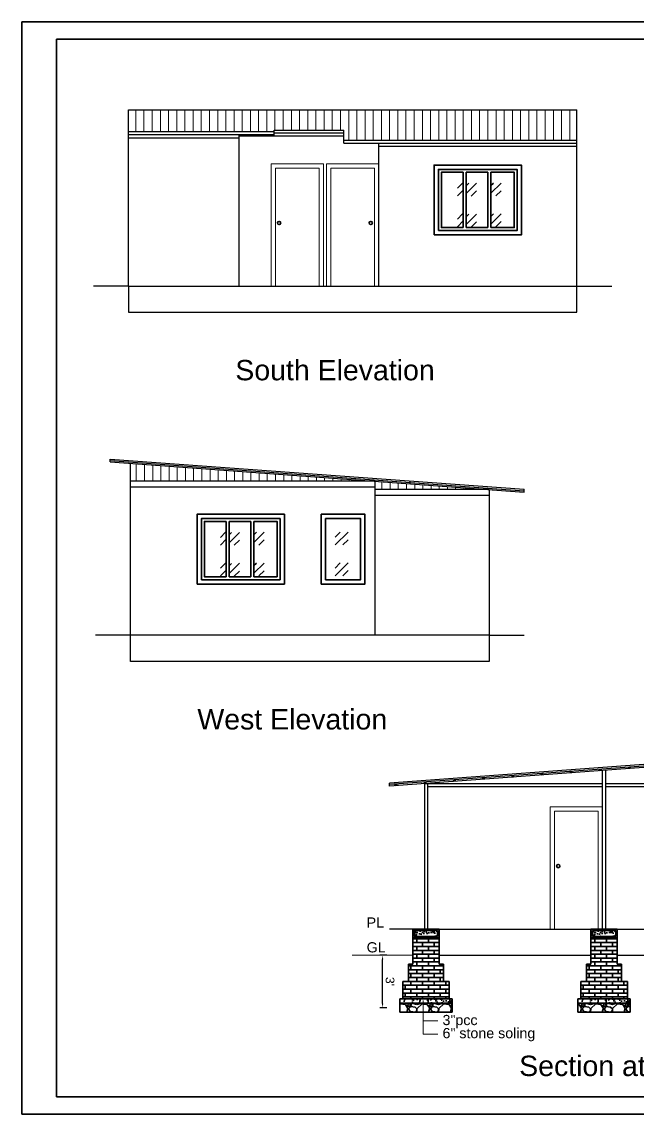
# Model space of a CAD drawing. Header units: inches. Extents: x 376358 to 406049, y -63575 to -53607.
# Drawn here: x 379240 to 379662, y -56516 to -55765 of the extents above; entities that cross this region are included whole.
import ezdxf

# ---------------------------------------------------------------- set-up
doc = ezdxf.new("R2010")
doc.units = ezdxf.units.IN
doc.header["$LTSCALE"] = 2
doc.header["$MEASUREMENT"] = 0
doc.header["$PDMODE"] = 34
doc.layers.get('0').update_dxf_attribs({"linetype": 'CONTINUOUS'})
doc.layers.get('DEFPOINTS').update_dxf_attribs({"color": 141, "linetype": 'CONTINUOUS'})
doc.layers.add('door', color=20, linetype='CONTINUOUS', lineweight=35)
doc.layers.add('steps', color=253, linetype='CONTINUOUS', lineweight=20)
doc.layers.add('Normal Wall', color=7, linetype='CONTINUOUS', lineweight=35, true_color=0xffaf89)
doc.styles.add('Lettring Text', font='arial.ttf')
doc.styles.get("Standard").update_dxf_attribs({"font": 'ARIALN.TTF'})
doc.dimstyles.new('Copy of Standard', dxfattribs={"dimtxt": 6, "dimasz": 2.875, "dimexe": 2, "dimexo": 4, "dimgap": 2, "dimtad": 1, "dimdec": 0, "dimrnd": 1, "dimzin": 0, "dimdsep": 46, "dimlunit": 4, "dimtxsty": 'Lettring Text', "dimcen": 0.1, "dimclrd": 7, "dimclre": 7, "dimclrt": 7, "dimazin": 0, "dimtfac": 0.645, "dimtdec": 0, "dimtmove": 1, "dimatfit": 0, "dimfxl": 3, "dimfxlon": 1, "dimtfillclr": 256, "dimtolj": 1, "dimtzin": 0, "dimlwd": -1, "dimlwe": -1, "dimarcsym": 2})
pattern_1 = [(45, (17026.524, -25231.639), (21.21320344, 0), [12.5, -17.5]), (45, (17031.827, -25231.639), (21.21320344, 0), [5, -25]), (45, (17026.524, -25226.335), (21.21320344, 0), [5, -25])]
pattern_2 = [(90, (592.7456, -4099.5604), (-5.625, 0), [])]
pattern_3 = [(45, (16863.68, -25471.561), (21.21320344, 0), [12.5, -17.5]), (45, (16868.983, -25471.561), (21.21320344, 0), [5, -25]), (45, (16863.68, -25466.258), (21.21320344, 0), [5, -25])]
pattern_4 = [(228.0127875, (18471.7789, -25657.6342), (-120, -135), [2.01804, -199.7863207]), (184.96974073, (18470.4289, -25659.1342), (180, 15), [3.46302, -342.8388714]), (132.51044708, (18466.9789, -25659.4342), (150, -165), [2.44182, -241.74048894]), (267.273689, (18461.1289, -25663.1842), (15, 300), [3.15357, -312.2033706]), (292.83365418, (18460.9789, -25666.3342), (-75, 180), [3.092325, -306.1405969]), (357.273689, (18462.1789, -25669.1842), (-300, 15), [3.15357, -312.2033706]), (37.69424047, (18465.32893, -25669.3342), (-195, -150), [4.170435, -412.87272823]), (72.25532837, (18468.6289, -25666.7842), (105, 330), [3.93732, -389.79482245]), (121.42956562, (18469.8289, -25663.0342), (-120, 195), [3.16425, -313.26109665]), (175.2363583, (18468.1789, -25660.3342), (165, -15), [3.61248, -177.0114387]), (222.3974378, (18464.57893, -25660.0342), (-180, -165), [4.67172, -462.5006251]), (138.81407483, (18475.9789, -25663.3342), (-105, 90), [1.594515, -157.8576722]), (171.4692344, (18474.7789, -25662.2842), (195, -30), [3.033555, -300.32267124]), (225, (18471.779, -25661.834), (-2e-15, -15), [2.121315, -19.09188844]), (203.1985905, (18470.729, -25660.0342), (75, 30), [1.14237, -113.0942266]), (291.8014095, (18469.679, -25660.4842), (-15, 45), [1.615545, -79.1619271]), (30.9637565, (18470.279, -25661.9842), (45, 30), [2.623935, -84.8403434]), (161.5650512, (18472.529, -25660.634), (30, -15), [1.897365, -45.5367999]), (16.38954033, (18460.9789, -25660.4842), (150, 45), [2.658, -263.1426772]), (70.34617594, (18463.5289, -25659.7342), (-60, -165), [2.229915, -220.7611162]), (293.1985905, (18472.529, -25657.6342), (-30, 75), [2.284725, -111.9518716]), (343.61045967, (18473.4289, -25659.7342), (-150, 45), [2.658, -263.1426772]), (339.4439548, (18460.979, -25669.7842), (-75, 30), [2.5632, -125.5968562]), (294.77514057, (18463.3789, -25670.6842), (-75, 165), [2.14767, -212.61964595]), (66.8014095, (18472.679, -25672.6342), (30, 75), [2.284725, -111.9518716]), (17.35402464, (18473.5789, -25670.5342), (-195, -60), [2.514465, -248.9313542]), (69.4439548, (18465.329, -25672.6342), (-30, -75), [1.2816, -126.8784562]), (101.3099325, (18471.779, -25672.6342), (-15, 60), [0.76485, -75.7204427]), (165.9637565, (18471.629, -25671.8842), (45, -15), [3.092325, -58.7542594]), (186.00900596, (18468.6289, -25671.1342), (150, 15), [2.86575, -283.7088476]), (303.6900675, (18470.279, -25663.3342), (-15, 30), [2.16333, -51.91993913]), (353.15722659, (18471.4789, -25665.1342), (255, -30), [3.77691, -373.91343936]), (60.9453959, (18475.229, -25665.5842), (-60, -105), [1.54434, -152.8901121]), (90, (18475.979, -25664.234), (-15, 15), [0.9, -14.1]), (120.25643716, (18468.3289, -25670.6842), (60, -105), [2.08386, -206.30279984]), (48.0127875, (18467.2789, -25668.8842), (120, 135), [4.03608, -197.7682807]), (0, (18469.979, -25665.884), (15, 15), [3.9, -11.1]), (325.30484647, (18473.8789, -25665.8842), (150, -105), [2.37171, -234.7991145]), (254.0546041, (18475.829, -25667.2342), (-15, -60), [2.18403, -107.01761834]), (207.64597536, (18475.2289, -25669.3342), (-285, -150), [3.555975, -352.04211273]), (175.42607874, (18472.0789, -25670.9842), (-195, 15), [3.761985, -372.4361011])]
pattern_5 = [(50, (315189.146, 60123.7205), (5.73808146, -0.50201708), [0.6, -6.6]), (355, (315189.146, 60123.7205), (-1.11001067, 6.01753707), [0.48, -5.28]), (100.4514, (315189.624, 60123.6787), (4.62807505, 5.51551634), [0.50992152, -5.6091369]), (46.1842, (315189.146, 60125.3205), (8.5379284, -1.3241521), [0.9, -9.9]), (96.6356, (315189.8576, 60125.21), (7.47730164, 7.79294297), [0.7648823, -8.413704]), (351.1842, (315189.146, 60125.3205), (7.47729556, 7.7929488), [0.72, -7.92]), (21, (315189.946, 60124.9205), (4.77525642, -3.22095113), [0.6, -6.6]), (326, (315189.946, 60124.9205), (1.94652266, 5.80120036), [0.48, -5.28]), (71.4514, (315190.344, 60124.652), (6.72178103, 2.58024397), [0.50992152, -5.6091369]), (37.5, (315189.146, 60123.7205), (0.097278843, 2.66315083), [0, -5.216, 0, -5.36, 0, -5.3]), (7.5, (315189.146, 60123.7205), (2.1045563, 3.155293695), [0, -3.056, 0, -5.096, 0, -2.02]), (327.5, (315187.362, 60123.7205), (4.27057949, -0.180438974), [0, -2, 0, -6.24, 0, -8.28]), (317.5, (315186.562, 60123.7205), (4.66548935, 0.80083986), [0, -2.6, 0, -4.144, 0, -5.88])]

# ---------------------------------------------------------------- blocks, each defined once
blk = doc.blocks.new('*D293')
at = {"color": 7, "transparency": 16777216}
for p, q in [((379490.58, -56406.51), (379485.58, -56406.51)), ((379487.58, -56439.63), (379487.58, -56409.38)), ((379490.58, -56442.5), (379485.58, -56442.5))]:
    blk.add_line(p, q, dxfattribs=at)
at = {"color": 7, "linetype": 'ByBlock', "transparency": 16777216}
for points in [[(379488.06, -56409.38), (379487.1, -56409.38), (379487.58, -56406.51)], [(379488.06, -56439.63), (379487.1, -56439.63), (379487.58, -56442.5)]]:
    blk.add_solid(points, dxfattribs=at)
at = {"layer": 'DEFPOINTS', "color": 0, "linetype": 'ByBlock', "transparency": 16777216}
for p in [(379487.58, -56406.51), (379499.39, -56406.51), (379499.39, -56442.5)]:
    blk.add_point(p, dxfattribs=at)
at = {"color": 7, "linetype": 'ByBlock', "lineweight": 5, "transparency": 16777216, "insert": (379492.64, -56424.5), "char_height": 6, "attachment_point": 5, "rotation": 270.00118, "style": 'Lettring Text'}
blk.add_mtext("\\A1;3'", dxfattribs=at)

msp = doc.modelspace()

# ---------------------------------------------------------------- hatches: boundary and pattern name
at = {"layer": 'door', "ltscale": 0.5}
h = msp.add_hatch(dxfattribs=at)
h.set_pattern_fill('GOST_GLASS', color=256, scale=2.5)
h.set_pattern_definition(pattern_1)
h.paths.add_polyline_path([(379542.98, -55868.51), (379527.98, -55868.51), (379527.98, -55906.51), (379542.98, -55906.51)])
h = msp.add_hatch(dxfattribs=at)
h.set_pattern_fill('GOST_GLASS', color=256, scale=2.5)
h.set_pattern_definition([(45, (17009.524, -25231.823), (21.21320344, 0), [12.5, -17.5]), (45, (17014.827, -25231.823), (21.21320344, 0), [5, -25]), (45, (17009.524, -25226.52), (21.21320344, 0), [5, -25])])
h.paths.add_polyline_path([(379559.98, -55868.69), (379544.98, -55868.69), (379544.98, -55906.69), (379559.98, -55906.69)])
h = msp.add_hatch(dxfattribs=at)
h.set_pattern_fill('GOST_GLASS', color=256, scale=2.5)
h.set_pattern_definition(pattern_1)
h.paths.add_polyline_path([(379577.98, -55868.51), (379561.98, -55868.51), (379561.98, -55906.51), (379577.98, -55906.51)])
h = msp.add_hatch(dxfattribs=at)
h.set_pattern_fill('GOST_GLASS', color=256, scale=2.5)
h.set_pattern_definition(pattern_3)
h.paths.add_polyline_path([(379380.14, -56108.43), (379365.14, -56108.43), (379365.14, -56146.43), (379380.14, -56146.43)])
h = msp.add_hatch(dxfattribs=at)
h.set_pattern_fill('GOST_GLASS', color=256, scale=2.5)
h.set_pattern_definition([(45, (16846.68, -25471.746), (21.21320344, 0), [12.5, -17.5]), (45, (16851.983, -25471.746), (21.21320344, 0), [5, -25]), (45, (16846.68, -25466.443), (21.21320344, 0), [5, -25])])
h.paths.add_polyline_path([(379397.14, -56108.61), (379382.14, -56108.61), (379382.14, -56146.61), (379397.14, -56146.61)])
h = msp.add_hatch(dxfattribs=at)
h.set_pattern_fill('GOST_GLASS', color=256, scale=2.5)
h.set_pattern_definition(pattern_3)
h.paths.add_polyline_path([(379415.14, -56108.43), (379399.14, -56108.43), (379399.14, -56146.43), (379415.14, -56146.43)])
h = msp.add_hatch(dxfattribs=at)
h.set_pattern_fill('GOST_GLASS', color=256, scale=2.5)
h.set_pattern_definition([(45, (17600.138, -5191.61), (21.21320344, 0), [12.5, -17.5]), (45, (17605.441, -5191.61), (21.21320344, 0), [5, -25]), (45, (17600.138, -5186.306), (21.21320344, 0), [5, -25])])
h.paths.add_polyline_path([(379448.44, -56106.43), (379448.44, -56148.43), (379472.44, -56148.43), (379472.44, -56106.43)])
at = {"layer": 'door', "ltscale": 0.5, "transparency": 33554648}
h = msp.add_hatch(dxfattribs=at)
h.set_pattern_fill('AR-BRSTD', color=256)
h.set_pattern_definition([(0, (224115.072, -29501.0738), (0, 2.667), []), (90, (224115.072, -29501.074), (-4, 2.667), [2.667, -2.667])])
h.paths.add_polyline_path([(379526.39, -56394.5), (379508.39, -56394.5), (379508.39, -56412.5), (379526.39, -56412.5)])
h.paths.add_polyline_path([(379529.39, -56412.5), (379505.39, -56412.5), (379505.39, -56424.5), (379526.39, -56424.5), (379529.39, -56424.5)])
h.paths.add_polyline_path([(379533.39, -56424.5), (379526.39, -56424.5), (379505.39, -56424.5), (379501.39, -56424.5), (379501.39, -56436.5), (379533.39, -56436.5)])
at = {"layer": 'door', "ltscale": 0.5}
h = msp.add_hatch(dxfattribs=at)
h.set_pattern_fill('AR-CONC', color=256, scale=0.8, style=0)
h.set_pattern_definition(pattern_5)
h.paths.add_polyline_path([(379526.39, -56388.5), (379508.39, -56388.5), (379508.39, -56394.5), (379526.39, -56394.5), (379526.39, -56389.45)])
h.paths.add_polyline_path([(379525.39, -56389.45), (379525.39, -56393.5), (379509.39, -56393.5), (379509.39, -56389.45), (379509.69, -56389.45, -0.049683), (379509.76, -56389.45)], flags=16)
h.paths.add_polyline_path([(379525.39, -56389.79, -1), (379524.72, -56389.79, -1)], flags=0)
h.paths.add_polyline_path([(379525.39, -56393.17, -1), (379524.72, -56393.17, -1)], flags=16)
h.paths.add_polyline_path([(379510.06, -56393.17, -1), (379509.39, -56393.17, -1)], flags=16)
h = msp.add_hatch(dxfattribs=at)
h.set_pattern_fill('AR-CONC', color=256, scale=0.8, style=0)
h.set_pattern_definition(pattern_5)
h.paths.add_polyline_path([(379525.39, -56389.45), (379509.39, -56389.45), (379509.39, -56393.5), (379525.39, -56393.5)])
h = msp.add_hatch(color=256, dxfattribs=at)
h.paths.add_polyline_path([(379510.06, -56389.78, 0.385424), (379509.76, -56389.45), (379509.69, -56389.45, 0.385424), (379509.39, -56389.78, 1)])
h.paths.add_polyline_path([(379509.39, -56393.17, 1), (379510.06, -56393.17, 1)])
h.paths.add_polyline_path([(379524.72, -56389.79, 1), (379525.39, -56389.79, 1)])
h.paths.add_polyline_path([(379524.72, -56393.17, 1), (379525.39, -56393.17, 1)])
at = {"layer": 'door', "ltscale": 0.5, "transparency": 33554648}
h = msp.add_hatch(dxfattribs=at)
h.set_pattern_fill('AR-BRSTD', color=256)
h.set_pattern_definition([(0, (224237.4134, -29501.0738), (0, 2.667), []), (90, (224237.4134, -29501.074), (-4, 2.667), [2.667, -2.667])])
h.paths.add_polyline_path([(379648.73, -56394.5), (379630.73, -56394.5), (379630.73, -56412.5), (379648.73, -56412.5)])
h.paths.add_polyline_path([(379651.73, -56412.5), (379627.73, -56412.5), (379627.73, -56424.5), (379648.73, -56424.5), (379651.73, -56424.5)])
h.paths.add_polyline_path([(379655.73, -56424.5), (379648.73, -56424.5), (379627.73, -56424.5), (379623.73, -56424.5), (379623.73, -56436.5), (379655.73, -56436.5)])
at = {"layer": 'door', "ltscale": 0.5}
h = msp.add_hatch(dxfattribs=at)
h.set_pattern_fill('AR-CONC', color=256, scale=0.8, style=0)
h.set_pattern_definition([(50, (315311.4874, 60123.7205), (5.73808146, -0.50201708), [0.6, -6.6]), (355, (315311.4874, 60123.7205), (-1.11001067, 6.01753707), [0.48, -5.28]), (100.4514, (315311.9656, 60123.6787), (4.62807505, 5.51551634), [0.50992152, -5.6091369]), (46.1842, (315311.4874, 60125.3205), (8.5379284, -1.3241521), [0.9, -9.9]), (96.6356, (315312.199, 60125.21), (7.47730164, 7.79294297), [0.7648823, -8.413704]), (351.1842, (315311.487, 60125.3205), (7.47729556, 7.7929488), [0.72, -7.92]), (21, (315312.2874, 60124.9205), (4.77525642, -3.22095113), [0.6, -6.6]), (326, (315312.2874, 60124.9205), (1.94652266, 5.80120036), [0.48, -5.28]), (71.4514, (315312.6854, 60124.652), (6.72178103, 2.58024397), [0.50992152, -5.6091369]), (37.5, (315311.4874, 60123.7205), (0.097278843, 2.66315083), [0, -5.216, 0, -5.36, 0, -5.3]), (7.5, (315311.4874, 60123.7205), (2.1045563, 3.155293695), [0, -3.056, 0, -5.096, 0, -2.02]), (327.5, (315309.7034, 60123.7205), (4.27057949, -0.180438974), [0, -2, 0, -6.24, 0, -8.28]), (317.5, (315308.9034, 60123.7205), (4.66548935, 0.80083986), [0, -2.6, 0, -4.144, 0, -5.88])])
h.paths.add_polyline_path([(379647.73, -56389.45), (379631.73, -56389.45), (379631.73, -56393.5), (379647.73, -56393.5)])
h = msp.add_hatch(color=256, dxfattribs=at)
h.paths.add_polyline_path([(379632.4, -56389.78, 0.385424), (379632.1, -56389.45), (379632.04, -56389.45, 0.385424), (379631.73, -56389.78, 1)])
h.paths.add_polyline_path([(379631.73, -56393.17, 1), (379632.4, -56393.17, 1)])
h.paths.add_polyline_path([(379647.06, -56389.79, 1), (379647.73, -56389.79, 1)])
h.paths.add_polyline_path([(379647.07, -56393.17, 1), (379647.73, -56393.17, 1)])
h = msp.add_hatch(dxfattribs=at)
h.set_pattern_fill('AR-CONC', color=256, style=0)
h.set_pattern_definition([(50, (374749.6535, 12006.379), (7.17260183, -0.62752135), [0.75, -8.25]), (355, (374749.6535, 12006.379), (-1.3875133, 7.5219213), [0.6, -6.6]), (100.4514, (374750.251, 12006.327), (5.7850938, 6.8943954), [0.6374019, -7.0114211]), (46.1842, (374749.6535, 12008.379), (10.6724105, -1.6551901), [1.125, -12.375]), (96.6356, (374750.543, 12008.241), (9.346627, 9.7411787), [0.9561029, -10.51713]), (351.1842, (374749.654, 12008.379), (9.3466195, 9.741186), [0.9, -9.9]), (21, (374750.6535, 12007.879), (5.9690705, -4.0261889), [0.75, -8.25]), (326, (374750.6535, 12007.879), (2.4331533, 7.25150045), [0.6, -6.6]), (71.4514, (374751.151, 12007.544), (8.4022263, 3.225305), [0.6374019, -7.0114211]), (37.5, (374749.6535, 12006.3792), (0.12159855, 3.32893854), [0, -6.52, 0, -6.7, 0, -6.625]), (7.5, (374749.6535, 12006.3792), (2.63069537, 3.94411712), [0, -3.82, 0, -6.37, 0, -2.525]), (327.5, (374747.4235, 12006.3792), (5.33822436, -0.22554872), [0, -2.5, 0, -7.8, 0, -10.35]), (317.5, (374746.4235, 12006.379), (5.8318617, 1.00104982), [0, -3.25, 0, -5.18, 0, -7.35])])
h.paths.add_polyline_path([(379535.39, -56436.5), (379499.39, -56436.5), (379499.39, -56439.5), (379535.39, -56439.5)])
at = {"layer": 'door', "ltscale": 0.5, "transparency": 33554648}
h = msp.add_hatch(dxfattribs=at)
h.set_pattern_fill('GRAVEL', color=256, scale=15)
h.set_pattern_definition(pattern_4)
h.paths.add_polyline_path([(379515.54, -56439.5), (379499.39, -56439.5), (379499.39, -56445.5), (379515.54, -56445.5)])
h = msp.add_hatch(dxfattribs=at)
h.set_pattern_fill('GRAVEL', color=256, scale=15)
h.set_pattern_definition(pattern_4)
h.paths.add_polyline_path([(379535.39, -56445.5), (379535.39, -56439.5), (379515.54, -56439.5), (379515.54, -56445.5)])
at = {"layer": 'door', "ltscale": 0.5}
h = msp.add_hatch(dxfattribs=at)
h.set_pattern_fill('AR-CONC', color=256, style=0)
h.set_pattern_definition([(50, (374871.995, 12006.379), (7.17260183, -0.62752135), [0.75, -8.25]), (355, (374871.995, 12006.379), (-1.3875133, 7.5219213), [0.6, -6.6]), (100.4514, (374872.5926, 12006.327), (5.7850938, 6.8943954), [0.6374019, -7.0114211]), (46.1842, (374871.995, 12008.379), (10.6724105, -1.6551901), [1.125, -12.375]), (96.6356, (374872.884, 12008.241), (9.346627, 9.7411787), [0.9561029, -10.51713]), (351.1842, (374871.995, 12008.379), (9.3466195, 9.741186), [0.9, -9.9]), (21, (374872.995, 12007.879), (5.9690705, -4.0261889), [0.75, -8.25]), (326, (374872.995, 12007.879), (2.4331533, 7.25150045), [0.6, -6.6]), (71.4514, (374873.492, 12007.544), (8.4022263, 3.225305), [0.6374019, -7.0114211]), (37.5, (374871.9949, 12006.3792), (0.12159855, 3.32893854), [0, -6.52, 0, -6.7, 0, -6.625]), (7.5, (374871.995, 12006.3792), (2.63069537, 3.94411712), [0, -3.82, 0, -6.37, 0, -2.525]), (327.5, (374869.765, 12006.3792), (5.33822436, -0.22554872), [0, -2.5, 0, -7.8, 0, -10.35]), (317.5, (374868.765, 12006.379), (5.8318617, 1.00104982), [0, -3.25, 0, -5.18, 0, -7.35])])
h.paths.add_polyline_path([(379657.73, -56436.5), (379621.73, -56436.5), (379621.73, -56439.5), (379657.73, -56439.5)])
at = {"layer": 'door', "ltscale": 0.5, "transparency": 33554648}
h = msp.add_hatch(dxfattribs=at)
h.set_pattern_fill('GRAVEL', color=256, scale=15)
h.set_pattern_definition([(228.0127875, (18441.1203, -25657.6342), (-120, -135), [2.01804, -199.7863207]), (184.96974073, (18439.7703, -25659.1342), (180, 15), [3.46302, -342.8388714]), (132.51044708, (18436.3203, -25659.4342), (150, -165), [2.44182, -241.74048894]), (267.273689, (18430.4703, -25663.1842), (15, 300), [3.15357, -312.2033706]), (292.83365418, (18430.3203, -25666.3342), (-75, 180), [3.092325, -306.1405969]), (357.273689, (18431.5203, -25669.1842), (-300, 15), [3.15357, -312.2033706]), (37.69424047, (18434.6703, -25669.3342), (-195, -150), [4.170435, -412.87272823]), (72.25532837, (18437.9703, -25666.7842), (105, 330), [3.93732, -389.79482245]), (121.42956562, (18439.1703, -25663.0342), (-120, 195), [3.16425, -313.26109665]), (175.2363583, (18437.5203, -25660.3342), (165, -15), [3.61248, -177.0114387]), (222.3974378, (18433.9203, -25660.0342), (-180, -165), [4.67172, -462.5006251]), (138.81407483, (18445.3203, -25663.3342), (-105, 90), [1.594515, -157.8576722]), (171.4692344, (18444.1203, -25662.2842), (195, -30), [3.033555, -300.32267124]), (225, (18441.12, -25661.834), (-2e-15, -15), [2.121315, -19.09188844]), (203.1985905, (18440.0703, -25660.0342), (75, 30), [1.14237, -113.0942266]), (291.8014095, (18439.0203, -25660.4842), (-15, 45), [1.615545, -79.1619271]), (30.9637565, (18439.6203, -25661.9842), (45, 30), [2.623935, -84.8403434]), (161.5650512, (18441.8703, -25660.634), (30, -15), [1.897365, -45.5367999]), (16.38954033, (18430.3203, -25660.4842), (150, 45), [2.658, -263.1426772]), (70.34617594, (18432.8703, -25659.7342), (-60, -165), [2.229915, -220.7611162]), (293.1985905, (18441.8703, -25657.6342), (-30, 75), [2.284725, -111.9518716]), (343.61045967, (18442.7703, -25659.7342), (-150, 45), [2.658, -263.1426772]), (339.4439548, (18430.3203, -25669.7842), (-75, 30), [2.5632, -125.5968562]), (294.77514057, (18432.7203, -25670.6842), (-75, 165), [2.14767, -212.61964595]), (66.8014095, (18442.0203, -25672.6342), (30, 75), [2.284725, -111.9518716]), (17.35402464, (18442.9203, -25670.5342), (-195, -60), [2.514465, -248.9313542]), (69.4439548, (18434.6703, -25672.6342), (-30, -75), [1.2816, -126.8784562]), (101.3099325, (18441.1203, -25672.6342), (-15, 60), [0.76485, -75.7204427]), (165.9637565, (18440.9703, -25671.8842), (45, -15), [3.092325, -58.7542594]), (186.00900596, (18437.9703, -25671.1342), (150, 15), [2.86575, -283.7088476]), (303.6900675, (18439.6203, -25663.3342), (-15, 30), [2.16333, -51.91993913]), (353.15722659, (18440.8203, -25665.1342), (255, -30), [3.77691, -373.91343936]), (60.9453959, (18444.5703, -25665.5842), (-60, -105), [1.54434, -152.8901121]), (90, (18445.32, -25664.234), (-15, 15), [0.9, -14.1]), (120.25643716, (18437.6703, -25670.6842), (60, -105), [2.08386, -206.30279984]), (48.0127875, (18436.6203, -25668.8842), (120, 135), [4.03608, -197.7682807]), (0, (18439.32, -25665.884), (15, 15), [3.9, -11.1]), (325.30484647, (18443.2203, -25665.8842), (150, -105), [2.37171, -234.7991145]), (254.0546041, (18445.1703, -25667.2342), (-15, -60), [2.18403, -107.01761834]), (207.64597536, (18444.5703, -25669.3342), (-285, -150), [3.555975, -352.04211273]), (175.42607874, (18441.4203, -25670.9842), (-195, 15), [3.761985, -372.4361011])])
h.paths.add_polyline_path([(379657.73, -56439.5), (379621.73, -56439.5), (379621.73, -56445.5), (379657.73, -56445.5)])
at = {"layer": 'steps', "ltscale": 0.3}
h = msp.add_hatch(dxfattribs=at)
h.set_pattern_fill('ANSI31', scale=45, angle=45)
h.set_pattern_definition([(90, (1931.139, -3859.638), (-5.625, 0), [])])
h.paths.add_polyline_path([(379620.98, -55846.39), (379620.98, -55825.61), (379312.98, -55825.61), (379312.98, -55840.67), (379412.98, -55840.67), (379412.98, -55839.46), (379460.98, -55839.46), (379460.98, -55846.39)])
h = msp.add_hatch(dxfattribs=at)
h.set_pattern_fill('ANSI31', scale=45, angle=45)
h.set_pattern_definition(pattern_2)
h.paths.add_polyline_path([(379482.44, -56080.84), (379314.44, -56068.56), (379314.44, -56080.84)])
h = msp.add_hatch(dxfattribs=at)
h.set_pattern_fill('ANSI31', scale=45, angle=45)
h.set_pattern_definition(pattern_2)
h.paths.add_polyline_path([(379482.44, -56080.84), (379482.44, -56086.56), (379560.78, -56086.56)])

# ---------------------------------------------------------------- linework, layer by layer
at = {"ltscale": 0.5}
for p, q in [((379312.98, -55825.61), (379620.98, -55825.61)), ((379312.98, -55946.64), (379312.98, -55825.61)), ((379620.98, -55946.64), (379620.98, -55825.61)), ((379412.98, -55840.67), (379312.98, -55840.67)), ((379412.98, -55842.67), (379312.98, -55842.67)), ((379312.98, -55844.92), (379388.98, -55844.92)), ((379388.98, -55946.64), (379388.98, -55842.67)), ((379388.98, -55843.46), (379460.98, -55843.46)), ((379412.98, -55839.46), (379460.98, -55839.46)), ((379412.98, -55843.46), (379412.98, -55839.46)), ((379412.98, -55841.46), (379460.98, -55841.46)), ((379460.98, -55848.4), (379460.98, -55839.46)), ((379460.98, -55846.39), (379620.98, -55846.39)), ((379460.98, -55848.4), (379620.98, -55848.4)), ((379484.98, -55946.64), (379484.98, -55848.4)), ((379484.98, -55850.64), (379620.98, -55850.64)), ((379312.98, -55946.64), (379288.98, -55946.64)), ((379312.98, -55946.64), (379620.98, -55946.64)), ((379312.98, -55946.64), (379312.98, -55964.64)), ((379620.98, -55964.64), (379620.98, -55946.64)), ((379620.98, -55946.64), (379644.98, -55946.64)), ((379312.98, -55964.64), (379620.98, -55964.64)), ((379300.44, -56065.54), (379584.78, -56086.31)), ((379300.44, -56067.54), (379300.44, -56065.54)), ((379300.44, -56066.54), (379584.78, -56087.32)), ((379300.44, -56067.54), (379584.78, -56088.32)), ((379314.44, -56186.56), (379314.44, -56068.56)), ((379482.44, -56080.84), (379314.44, -56080.84)), ((379482.44, -56084.84), (379314.44, -56084.84)), ((379482.44, -56186.56), (379482.44, -56080.84)), ((379560.78, -56086.56), (379482.44, -56086.56)), ((379506.44, -56082.59), (379506.44, -56080.59)), ((379560.78, -56086.56), (379560.78, -56186.56)), ((379584.78, -56088.32), (379584.78, -56086.31)), ((379560.78, -56090.56), (379482.44, -56090.56)), ((379314.44, -56186.56), (379290.44, -56186.56)), ((379560.78, -56186.56), (379314.44, -56186.56)), ((379314.44, -56204.56), (379314.44, -56186.56)), ((379560.78, -56186.56), (379584.78, -56186.56)), ((379560.78, -56186.56), (379560.78, -56204.56)), ((379560.78, -56204.56), (379314.44, -56204.56)), ((379776.73, -56267.47), (379492.39, -56288.25)), ((379776.73, -56268.48), (379492.39, -56289.25)), ((379776.73, -56269.48), (379492.39, -56290.26)), ((379638.73, -56388.5), (379638.73, -56279.56)), ((379640.73, -56279.42), (379640.73, -56388.5)), ((379492.39, -56290.26), (379492.39, -56288.25)), ((379516.39, -56288.5), (379638.73, -56288.5)), ((379516.39, -56288.5), (379516.39, -56388.5)), ((379518.39, -56288.36), (379518.39, -56388.5)), ((379640.73, -56288.5), (379760.73, -56288.5)), ((379518.39, -56290.5), (379638.73, -56290.5)), ((379640.73, -56290.5), (379760.73, -56290.5)), ((379516.39, -56388.5), (379492.39, -56388.5)), ((379516.39, -56388.5), (379762.73, -56388.5)), ((379516.39, -56388.5), (379518.39, -56388.5)), ((379638.73, -56388.5), (379640.73, -56388.5)), ((379526.39, -56406.51), (379630.73, -56406.51)), ((379648.73, -56406.51), (379752.73, -56406.51))]:
    msp.add_line(p, q, dxfattribs=at)
at = {"color": 7, "linetype": 'ByBlock', "lineweight": 5, "ltscale": 10}
msp.add_line((379466.76, -56406.51), (379508.39, -56406.51), dxfattribs=at)
at = {"color": 7, "linetype": 'ByBlock', "lineweight": 5}
for p, q in [((379515.54, -56460.66), (379515.54, -56437.6)), ((379515.54, -56451.57), (379525.54, -56451.57)), ((379515.54, -56460.66), (379525.54, -56460.66))]:
    msp.add_line(p, q, dxfattribs=at)
at = {"ltscale": 0.5}
for points in [[(379596.54, -56281.64), (379597.54, -56281.57), (379597.61, -56282.57), (379596.61, -56282.64)], [(379616.6, -56280.18), (379617.59, -56280.1), (379617.67, -56281.1), (379616.67, -56281.17)], [(379636.65, -56278.71), (379637.65, -56278.64), (379637.72, -56279.64), (379636.72, -56279.71)], [(379656.71, -56277.25), (379657.7, -56277.17), (379657.78, -56278.17), (379656.78, -56278.24)], [(379496.26, -56288.97), (379497.26, -56288.9), (379497.34, -56289.89), (379496.34, -56289.97)], [(379516.32, -56287.5), (379517.32, -56287.43), (379517.39, -56288.43), (379516.39, -56288.5)], [(379536.38, -56286.04), (379537.37, -56285.97), (379537.45, -56286.96), (379536.45, -56287.04)], [(379556.43, -56284.57), (379557.43, -56284.5), (379557.5, -56285.5), (379556.5, -56285.57)], [(379576.49, -56283.11), (379577.48, -56283.03), (379577.56, -56284.03), (379576.56, -56284.11)]]:
    msp.add_lwpolyline(points, close=True, dxfattribs=at)
at = {"layer": 'door', "ltscale": 0.5}
for p, q in [((379542.98, -55868.51), (379542.98, -55906.51)), ((379544.98, -55868.51), (379544.98, -55906.51)), ((379559.98, -55868.51), (379559.98, -55906.51)), ((379561.98, -55868.51), (379561.98, -55906.51)), ((379380.14, -56108.43), (379380.14, -56146.43)), ((379382.14, -56108.43), (379382.14, -56146.43)), ((379397.14, -56108.43), (379397.14, -56146.43)), ((379399.14, -56108.43), (379399.14, -56146.43)), ((379508.39, -56388.5), (379526.39, -56388.5)), ((379508.39, -56388.5), (379508.39, -56412.5)), ((379508.39, -56394.5), (379526.39, -56394.5)), ((379525.39, -56389.45), (379509.39, -56389.45)), ((379509.39, -56389.45), (379509.39, -56393.5)), ((379525.39, -56393.5), (379509.39, -56393.5)), ((379512.89, -56388.5), (379521.89, -56388.5)), ((379512.89, -56388.5), (379521.89, -56388.5)), ((379521.89, -56388.5), (379512.89, -56388.5)), ((379512.89, -56388.5), (379521.89, -56388.5)), ((379524.89, -56389.45), (379524.39, -56390.1)), ((379525.39, -56389.9), (379524.89, -56390.56)), ((379525.39, -56389.45), (379525.39, -56393.5)), ((379526.39, -56388.5), (379526.39, -56412.5)), ((379630.73, -56388.5), (379648.73, -56388.5)), ((379630.73, -56388.5), (379630.73, -56412.5)), ((379630.73, -56394.5), (379648.73, -56394.5)), ((379647.73, -56389.45), (379631.73, -56389.45)), ((379631.73, -56389.45), (379631.73, -56393.5)), ((379647.73, -56393.5), (379631.73, -56393.5)), ((379647.23, -56389.45), (379646.73, -56390.1)), ((379647.73, -56389.9), (379647.23, -56390.56)), ((379647.73, -56389.45), (379647.73, -56393.5)), ((379648.73, -56388.5), (379648.73, -56412.5)), ((379505.39, -56412.5), (379505.39, -56424.5)), ((379508.39, -56412.5), (379505.39, -56412.5)), ((379526.39, -56412.5), (379529.39, -56412.5)), ((379529.39, -56412.5), (379529.39, -56424.5)), ((379627.73, -56412.5), (379627.73, -56424.5)), ((379630.73, -56412.5), (379627.73, -56412.5)), ((379648.73, -56412.5), (379651.73, -56412.5)), ((379651.73, -56412.5), (379651.73, -56424.5)), ((379501.39, -56424.5), (379505.39, -56424.5)), ((379501.39, -56424.5), (379501.39, -56436.5)), ((379529.39, -56424.5), (379533.39, -56424.5)), ((379533.39, -56424.5), (379533.39, -56436.5)), ((379623.73, -56424.5), (379627.73, -56424.5)), ((379623.73, -56424.5), (379623.73, -56436.5)), ((379651.73, -56424.5), (379655.73, -56424.5)), ((379655.73, -56424.5), (379655.73, -56436.5)), ((379499.39, -56436.5), (379535.39, -56436.5)), ((379499.39, -56436.5), (379499.39, -56445.5)), ((379499.39, -56439.5), (379535.39, -56439.5)), ((379535.39, -56436.5), (379535.39, -56445.5)), ((379621.73, -56436.5), (379657.73, -56436.5)), ((379621.73, -56436.5), (379621.73, -56445.5)), ((379621.73, -56439.5), (379657.73, -56439.5)), ((379657.73, -56436.5), (379657.73, -56445.5)), ((379499.39, -56445.5), (379535.39, -56445.5)), ((379621.73, -56445.5), (379657.73, -56445.5))]:
    msp.add_line(p, q, dxfattribs=at)
for points in [[(379522.98, -55911.51), (379582.98, -55911.51), (379582.98, -55863.51), (379522.98, -55863.51)], [(379525.98, -55908.51), (379579.98, -55908.51), (379579.98, -55866.51), (379525.98, -55866.51)], [(379360.14, -56151.43), (379420.14, -56151.43), (379420.14, -56103.43), (379360.14, -56103.43)], [(379363.14, -56148.43), (379417.14, -56148.43), (379417.14, -56106.43), (379363.14, -56106.43)], [(379445.44, -56103.43), (379475.44, -56103.43), (379475.44, -56151.43), (379445.44, -56151.43)], [(379448.44, -56106.43), (379472.44, -56106.43), (379472.44, -56148.43), (379448.44, -56148.43)]]:
    msp.add_lwpolyline(points, close=True, dxfattribs=at)
for points in [[(379542.98, -55868.51), (379527.98, -55868.51), (379527.98, -55906.51), (379542.98, -55906.51)], [(379559.98, -55868.51), (379544.98, -55868.51)], [(379561.98, -55906.51), (379577.98, -55906.51), (379577.98, -55868.51), (379561.98, -55868.51)], [(379544.98, -55906.51), (379559.98, -55906.51)], [(379380.14, -56108.43), (379365.14, -56108.43), (379365.14, -56146.43), (379380.14, -56146.43)], [(379397.14, -56108.43), (379382.14, -56108.43)], [(379399.14, -56146.43), (379415.14, -56146.43), (379415.14, -56108.43), (379399.14, -56108.43)], [(379382.14, -56146.43), (379397.14, -56146.43)]]:
    msp.add_lwpolyline(points, dxfattribs=at)
for centre, radius in [((379416.5, -55903.33), 1.12), ((379479.47, -55903.33), 1.12), ((379608.25, -56345.19), 1.12), ((379509.73, -56389.78), 0.335), ((379509.73, -56393.17), 0.335), ((379525.05, -56389.79), 0.335), ((379525.06, -56393.17), 0.335), ((379632.07, -56389.78), 0.335), ((379632.07, -56393.17), 0.335), ((379647.39, -56389.79), 0.335), ((379647.4, -56393.17), 0.335)]:
    msp.add_circle(centre, radius, dxfattribs=at)
at = {"layer": 'Normal Wall'}
for points in [[(379239.73, -55765.13), (380297.73, -55765.13), (380297.73, -56515.66), (379239.73, -56515.66)], [(379239.73, -55765.13), (380297.73, -55765.13), (380297.73, -56515.66), (379239.73, -56515.66)], [(380285.83, -55777.03), (379263.54, -55777.03), (379263.54, -56503.75), (380285.83, -56503.75)], [(380285.83, -55777.03), (379263.54, -55777.03), (379263.54, -56503.75), (380285.83, -56503.75)]]:
    msp.add_lwpolyline(points, close=True, dxfattribs=at)
at = {"layer": 'steps', "color": 7, "ltscale": 0.3}
for p, q in [((379410.98, -55946.64), (379410.98, -55862.64)), ((379410.98, -55862.64), (379446.98, -55862.64)), ((379413.98, -55946.64), (379413.98, -55865.64)), ((379413.98, -55865.64), (379443.98, -55865.64)), ((379443.98, -55865.64), (379443.98, -55946.64)), ((379446.98, -55862.64), (379446.98, -55946.64)), ((379448.98, -55946.64), (379448.98, -55862.64)), ((379448.98, -55862.64), (379484.98, -55862.64)), ((379451.98, -55946.64), (379451.98, -55865.64)), ((379451.98, -55865.64), (379481.98, -55865.64)), ((379481.98, -55865.64), (379481.98, -55946.64)), ((379484.98, -55862.64), (379484.98, -55946.64)), ((379602.73, -56388.5), (379602.73, -56304.5)), ((379602.73, -56304.5), (379638.73, -56304.5)), ((379638.73, -56304.5), (379638.73, -56388.5)), ((379605.73, -56388.5), (379605.73, -56307.5)), ((379605.73, -56307.5), (379635.73, -56307.5)), ((379635.73, -56307.5), (379635.73, -56388.5))]:
    msp.add_line(p, q, dxfattribs=at)

# ---------------------------------------------------------------- texts
at = {"color": 7, "linetype": 'ByBlock', "lineweight": 5}
for s, insert, char_height, width, attachment_point in [('{\\fArial CE|b0|i0|c0|p34;South Elevation}', (379454.89, -56004.53), 14, 235.547, 5), ('{\\fArial CE|b0|i0|c0|p34;West Elevation}', (379425.53, -56244.45), 14, 235.547, 5), ('{\\fArial CE|b0|i0|c0|p34;PL}', (379476.62, -56380.47), 7, 174.1012, 1), ('{\\fArial CE|b0|i0|c0|p34;GL}', (379476.62, -56397.52), 7, 174.1012, 1), ("{\\fArial CE|b0|i0|c238|p34;3'}'{\\fArial CE|b0|i0|c238|p34;pcc}", (379528.75, -56447.48), 7, 174.1012, 1), ("{\\fArial CE|b0|i0|c0|p34;6\\fArial CE|b0|i0|c238|p34;'}'{\\fArial CE|b0|i0|c238|p34; \\fArial CE|b0|i0|c0|p34;stone\\fArial CE|b0|i0|c238|p34; soling}", (379528.75, -56456.48), 7, 174.1012, 1), ('{\\fArial CE|b0|i0|c0|p34;Section at A-A}', (379643.92, -56482.58), 14, 235.547, 5)]:
    msp.add_mtext(s, dxfattribs=dict(at, insert=insert, char_height=char_height, width=width, attachment_point=attachment_point))

# ---------------------------------------------------------------- dimensions: what is measured, and where the dimension line sits
dim = msp.add_aligned_dim(p1=(379499.39, -56442.5), p2=(379499.39, -56406.51), distance=11.82, dimstyle='Copy of Standard', dxfattribs=at)
dim.commit()
dim.dimension.update_dxf_attribs({"geometry": '*D293', "text_midpoint": (379492.64, -56424.5)})

doc.saveas('drawing.dxf')
